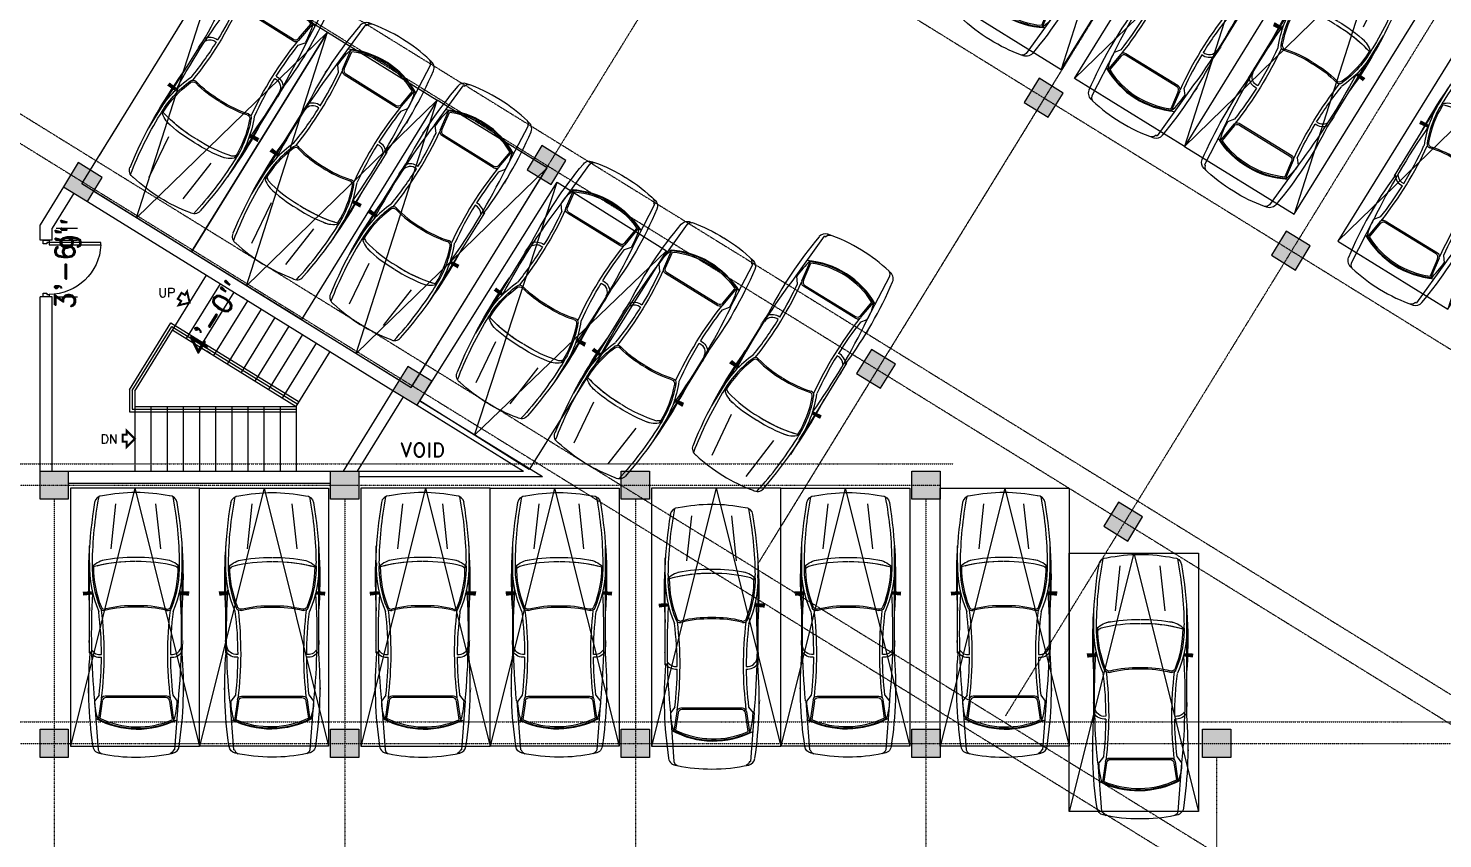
# Model space of a CAD drawing. Header units: inches. Extents: x -110725 to 51121, y 8404 to 44825.
# Drawn here: x -31087 to -30035, y 20950 to 21553 of the extents above; entities that cross this region are included whole.
import ezdxf

# ---------------------------------------------------------------- set-up
doc = ezdxf.new("R2010")
doc.units = ezdxf.units.IN
doc.header["$LTSCALE"] = 0.1
doc.header["$MEASUREMENT"] = 0
doc.linetypes.add('CENTER', pattern=[2, 1.25, -0.25, 0.25, -0.25])
doc.layers.get('0').update_dxf_attribs({"color": 1, "lineweight": 0})
doc.layers.get('Defpoints').update_dxf_attribs({"lineweight": 0})
for name, color, linetype, lineweight in [('CAR', 4, 'Continuous', 0), ('dim', 252, 'Continuous', 0), ('DOOR', 32, 'Continuous', 0), ('GRID', 8, 'CENTER', 0), ('stair', 5, 'Continuous', 0), ('TEXT', 3, 'Continuous', 0), ('WALL', 7, 'Continuous', 0)]:
    doc.layers.add(name, color=color, linetype=linetype, lineweight=lineweight)
for name, color, linetype in [('Column Hatch', 7, 'Continuous'), ('COLUMNS', 200, 'Continuous'), ('GF', 1, 'Continuous')]:
    doc.layers.add(name, color=color, linetype=linetype)
doc.styles.add('EHSAN', font='arial.ttf', dxfattribs={"height": 54})
doc.styles.add('ROMAND', font='romand.shx')
doc.dimstyles.new('DIM', dxfattribs={"dimtxt": 15, "dimasz": 9, "dimexe": 0.25, "dimexo": 3, "dimgap": 0.125, "dimtad": 1, "dimdec": 3, "dimzin": 3, "dimdsep": 46, "dimlunit": 4, "dimtxsty": 'ROMAND', "dimcen": 0.125, "dimaunit": 1, "dimadec": 0, "dimazin": 0, "dimtfac": 0.75, "dimtdec": 3, "dimtix": 1, "dimtofl": 0, "dimtmove": 2, "dimatfit": 3, "dimfxl": 1, "dimtolj": 1, "dimtzin": 3, "dimarcsym": 1})
doc.dimstyles.new('DIM1', dxfattribs={"dimtxt": 54, "dimasz": 6, "dimexe": 6, "dimexo": 3, "dimgap": 1, "dimtad": 0, "dimzin": 0, "dimdsep": 46, "dimlunit": 4, "dimtxsty": 'EHSAN', "dimblk": 'ARCHTICK', "dimcen": 3, "dimdle": 6, "dimclrd": 4, "dimclre": 4, "dimclrt": 6, "dimadec": 0, "dimazin": 0, "dimtfac": 1, "dimtofl": 0, "dimtmove": 1, "dimatfit": 3, "dimldrblk": 'ARCHTICK', "dimfxl": 4, "dimtolj": 1, "dimtzin": 3, "dimlwd": -1, "dimlwe": -1, "dimarcsym": 0})

# ---------------------------------------------------------------- blocks, each defined once
blk = doc.blocks.new('_ArchTick')
at = {"color": 0, "linetype": 'ByBlock', "const_width": 0.15}
blk.add_lwpolyline([(-0.5, -0.5), (0.5, 0.5)], dxfattribs=at)
blk = doc.blocks.new('*D34')
at = {"layer": 'Defpoints', "color": 0, "transparency": 16777216}
for p in [(-31746.9, 23059.7), (-31889.7, 22829.6), (-28289.2, 20595.2, 1175.7)]:
    blk.add_point(p, dxfattribs=at)
at = {"layer": 'dim', "color": 4, "transparency": 16777216}
for p, q in [((-31767.3, 23072.3), (-30060.9, 22013.3)), ((-31888.1, 22832.1), (-31743.7, 23064.8)), ((-28126.1, 20812.6), (-29832.5, 21871.6)), ((-28287.6, 20597.7), (-28143.3, 20830.4))]:
    blk.add_line(p, q, dxfattribs=at)
at = {"layer": 'dim', "color": 4, "transparency": 16777216, "xscale": 24, "yscale": 24, "zscale": 24}
for p, rotation in [((-31746.9, 23059.7), 148.1765203500402), ((-28146.4, 20825.3), 328.1765203500402)]:
    blk.add_blockref('_ArchTick', p, dxfattribs=dict(at, rotation=rotation))
at = {"layer": 'dim', "color": 6, "transparency": 16777216, "insert": (-29946.7, 21942.5), "char_height": 54, "attachment_point": 5, "rotation": 328.1765, "style": 'EHSAN'}
blk.add_mtext('\\A1;353\'-1{\\H1.000000x;\\S1/2;}"', dxfattribs=at)
blk = doc.blocks.new('Ar')
at = {"const_width": 1.5}
blk.add_lwpolyline([(-4.5, 0), (-4.5, 3), (-1.5, 3), (-1.5, 6), (4.5, 0), (-1.5, -6), (-1.5, -2.25), (-4.5, -2.25)], close=True, dxfattribs=at)
blk = doc.blocks.new('D2')
for p, q in [((-3, 34.85), (-1.5, 34.85)), ((-3, 1.85), (-3, 34.85)), ((-1.5, 34.85), (-1.5, 1.85)), ((-34.5, 1.88), (-36, 1.88)), ((-36, 1.88), (-36, -1.88)), ((-34.5, 0.38), (-34.5, 1.88)), ((-33.75, 0.38), (-34.5, 0.38)), ((-33.75, -1.88), (-33.75, 0.38)), ((-1.5, 1.85), (-3, 1.85)), ((-2.25, 0.38), (-2.25, -1.88)), ((-1.5, 0.38), (-2.25, 0.38)), ((0, 1.88), (-1.5, 1.88)), ((-1.5, 1.88), (-1.5, 0.38)), ((0, -1.88), (0, 1.88)), ((-36, -1.88), (-33.75, -1.88)), ((-2.25, -1.88), (0, -1.88))]:
    blk.add_line(p, q)
blk.add_arc((-1.5, 1.88), 33, 92.60525, 180)
blk = doc.blocks.new('Car-p')
for p, q in [((-18.3, 154.8), (-14.7, 188.3)), ((18.6, 154.8), (15, 188.3)), ((-34.4, 77.5), (-34.4, 157)), ((34.6, 77.5), (34.6, 157)), ((-34.2, 77.3), (-34.4, 79.3)), ((34.4, 77.3), (34.6, 79.3)), ((-27.2, 46.1), (-30.6, 41.7)), ((-25.7, 42.7), (-27.9, 27.8)), ((23, 45.3), (-22.8, 45.3)), ((22.2, 44.3), (-21.9, 44.3)), ((26, 42.7), (28.2, 27.3)), ((27.5, 46.1), (30.9, 41.7)), ((-30.6, 41.7), (-27.9, 5.5)), ((-24.9, 41.7), (-26.7, 29)), ((25.1, 41.7), (27.1, 27.9)), ((31.6, 41.7), (28.9, 5.5)), ((-27.9, 5.5), (-27.2, 3.8)), ((-27.2, 3.8), (-25.5, 2.5)), ((27.5, 3.8), (25.7, 2.5)), ((28.2, 5.5), (27.5, 3.8)), ((28.2, 5.5), (28.9, 5.5))]:
    blk.add_line(p, q)
at = {"const_width": 0.25}
for points in [[(33.5, 123.1), (39.8, 123.1), (39.4, 120.1), (32.2, 120.9), (33.1, 123.4), (38.9, 120.5), (38.5, 122.7), (37.6, 123.1), (37.6, 122.7), (36.7, 122.3), (36.7, 122.3), (37.6, 122.3), (35.8, 122), (31.3, 122)], [(-35.1, 86.8), (-34.6, 79.8)], [(35.3, 86.8), (34.9, 79.8)], [(-36, 51.6), (-35.1, 44.3)], [(36.2, 51.6), (35.3, 44.3)]]:
    blk.add_lwpolyline(points, dxfattribs=at)
for centre, radius, start, end in [((243.9, 141.8), 276.3, 169.2092, 179.4945), ((-24.7, 188.3), 6, 90, 170.6377), ((2, 56), 140.8, 90.7637, 100.924), ((-1.7, 56), 140.8, 79.076, 89.2363), ((24.9, 188.3), 6, 9.3623, 90), ((-243.7, 141.8), 276.3, 0.5055, 10.7908), ((311, 132.9), 346.2, 170.6377, 183.9848), ((-310.8, 132.9), 346.2, 356.0152, 9.3623), ((-2.8, 40.4), 108, 88.5295, 101.8872), ((3.1, 40.4), 108, 78.1128, 91.4705), ((47.7, 141.2), 82.1, 177.7778, 203.6031), ((47.7, 141.2), 80.1, 177.7778, 202.3245), ((-19.5, 128.9), 18, 97.6594, 134.8815), ((-2.8, 40.4), 105, 88.5295, 105.8975), ((47.7, 141.2), 79.1, 179.8146, 201.6719), ((-2.8, 40.4), 105, 88.5295, 104.3939), ((3.1, 40.4), 105, 75.6061, 91.4705), ((19.8, 128.9), 18, 45.1185, 82.3406), ((-47.5, 141.2), 79.1, 338.3281, 0.9502), ((-47.5, 141.2), 80.1, 337.6755, 2.2222), ((-47.5, 141.2), 82.1, 336.3969, 2.2222), ((24.8, 133.4), 9.7, 45.4805, 63.3935), ((475.7, 91.2), 508.7, 176.5651, 185.5793), ((-474.6, 91.2), 508.7, 354.4207, 3.7138), ((-283.1, 75.9), 257.6, 0.0935, 7.2084), ((-23.6, 111.9), 3, 202.3245, 284.5329), ((-23, 113), 3, 201.6719, 283.9477), ((-299.3, 76.9), 275.9, 353.076, 6.759), ((-2.3, 29.6), 82, 88.3907, 104.5329), ((-2.3, 29.6), 83, 88.3907, 103.9477), ((2.6, 29.6), 83, 76.0523, 91.6093), ((2.6, 29.6), 82, 75.4671, 91.6093), ((23.3, 113), 3, 256.0523, 338.3281), ((23.9, 111.9), 3, 255.4671, 337.6755), ((299.5, 76.9), 275.9, 173.241, 186.924), ((283.4, 75.9), 257.6, 172.7916, 179.9065), ((263.5, 52.1), 298.7, 175.1627, 188.5002), ((-26.6, 83.4), 9.14, 212.7404, 276.5554), ((-26.6, 83.4), 7.14, 212.7404, 278.44), ((-283.1, 75.9), 257.6, 353.3559, 359.6448), ((26.8, 83.4), 7.14, 261.56, 355.7833), ((26.8, 83.4), 9.14, 263.4446, 327.2596), ((283.4, 75.9), 257.6, 180.3552, 186.6441), ((-263.2, 52.1), 298.7, 351.4998, 4.8373), ((-591.9, 77.3), 626.3, 359.695, 0), ((-22.8, 42.3), 3, 90, 171.7426), ((-21.9, 41.3), 3, 90, 171.7426), ((22.2, 41.3), 3, 8.2574, 90), ((23, 42.3), 3, 8.2574, 90), ((6.7, 41.7), 37.3, 180, 201.9021), ((-30, 44.1), 60.9, 343.5141, 357.8241), ((1.4, 85.5), 64.7, 241.3711, 296.8825), ((1.4, 86.1), 64.7, 243.1085, 294.4904), ((1.4, 86.1), 63.7, 243.7536, 293.8163), ((-26, 8.8), 6, 188.5002, 271.785), ((-1.2, 116.7), 116.7, 257.9903, 270.6482), ((1.5, 116.7), 116.7, 269.3518, 282.9607), ((26.3, 8.8), 6, 282.9607, 351.4998)]:
    blk.add_arc(centre, radius, start, end)
for points in [[(-39.4, 123), (-39, 120.1), (-32.9, 123.3), (-32, 120.9)], [(39.7, 123), (39.2, 120.1), (33.2, 123.3), (32.3, 120.9)]]:
    blk.add_solid(points)
blk = doc.blocks.new('*D3062')
at = {"layer": 'Defpoints', "color": 0, "transparency": 16777216}
for p in [(-31068.9, 21403.9), (-31050.3, 21403.9), (-31068.9, 21394.9)]:
    blk.add_point(p, dxfattribs=at)
at = {"layer": 'dim', "color": 0, "lineweight": -2, "transparency": 16777216}
for p, q in [((-31065.9, 21403.9), (-31050.1, 21403.9)), ((-31065.9, 21394.9), (-31050.1, 21394.9))]:
    blk.add_line(p, q, dxfattribs=at)
at = {"layer": 'dim', "color": 0, "transparency": 16777216, "insert": (-31055.2, 21399.4), "char_height": 15, "attachment_point": 5, "rotation": 90, "style": 'ROMAND'}
blk.add_mtext('\\A1;9"', dxfattribs=at)
blk = doc.blocks.new('*D3063')
at = {"layer": 'Defpoints', "color": 0, "transparency": 16777216}
for p in [(-31068.9, 21394.9), (-31068.9, 21352.9), (-31050.3, 21352.9)]:
    blk.add_point(p, dxfattribs=at)
at = {"layer": 'dim', "color": 0, "lineweight": -2, "transparency": 16777216}
for p, q in [((-31065.9, 21394.9), (-31050.1, 21394.9)), ((-31065.9, 21352.9), (-31050.1, 21352.9))]:
    blk.add_line(p, q, dxfattribs=at)
at = {"layer": 'dim', "color": 0, "transparency": 16777216, "insert": (-31059.4, 21373.9), "char_height": 15, "attachment_point": 5, "rotation": 90, "style": 'ROMAND'}
blk.add_mtext('\\A1;3\'-6"', dxfattribs=at)
blk = doc.blocks.new('*D3064')
at = {"layer": 'Defpoints', "color": 0, "transparency": 16777216}
for p in [(-30928.4, 21353.1), (-30923.4, 21350), (-30948.7, 21309.2)]:
    blk.add_point(p, dxfattribs=at)
at = {"layer": 'dim', "color": 0, "lineweight": -2, "transparency": 16777216}
for p, q in [((-30926, 21351.6), (-30928.7, 21353.2)), ((-30951.2, 21310.7), (-30953.9, 21312.4))]:
    blk.add_line(p, q, dxfattribs=at)
at = {"layer": 'dim', "color": 0, "transparency": 16777216, "insert": (-30948.8, 21337.4), "char_height": 15, "attachment_point": 5, "rotation": 58.2649, "style": 'ROMAND'}
blk.add_mtext('\\A1;4\'-0"', dxfattribs=at)
blk = doc.blocks.new('A$C27DA2153')
at = {"layer": 'CAR', "linetype": 'Continuous'}
for q in [(0, 192), (96, 192)]:
    blk.add_line((48, 0), q, dxfattribs=at)
blk.add_lwpolyline([(0, 0), (96, 0), (96, 192), (0, 192)], close=True, dxfattribs=at)

msp = doc.modelspace()

# ---------------------------------------------------------------- hatches: boundary and pattern name
at = {"layer": 'Column Hatch'}
for points in [[(-30317.42658, 21504.28804), (-30335.28691, 21515.33391), (-30346.28763, 21497.44573), (-30328.4273, 21486.39986)], [(-30317.42658, 21504.28804), (-30335.28691, 21515.33391), (-30346.28763, 21497.44573), (-30328.4273, 21486.39986)], [(-30687.02845, 21454.20824), (-30704.88878, 21465.2541), (-30715.8895, 21447.36593), (-30698.02917, 21436.32006)], [(-30687.02845, 21454.20824), (-30704.88878, 21465.2541), (-30715.8895, 21447.36593), (-30698.02917, 21436.32006)], [(-31049.48495, 21452.62469), (-31060.48567, 21434.73651), (-31042.62533, 21423.69064), (-31031.62461, 21441.57882)], [(-31049.48495, 21452.62469), (-31060.48567, 21434.73651), (-31042.62533, 21423.69064), (-31031.62461, 21441.57882)], [(-30133.72026, 21390.67339), (-30151.5806, 21401.71926), (-30162.58132, 21383.83108), (-30144.72099, 21372.78521)], [(-30133.72026, 21390.67339), (-30151.5806, 21401.71926), (-30162.58132, 21383.83108), (-30144.72099, 21372.78521)], [(-30442.0867, 21302.72203), (-30459.94703, 21313.7679), (-30470.94776, 21295.87973), (-30453.08742, 21284.83386)], [(-30442.0867, 21302.72203), (-30459.94703, 21313.7679), (-30470.94776, 21295.87973), (-30453.08742, 21284.83386)], [(-30786.68286, 21290.09262), (-30804.5432, 21301.13849), (-30815.54392, 21283.25031), (-30797.68359, 21272.20444)], [(-30786.68286, 21290.09262), (-30804.5432, 21301.13849), (-30815.54392, 21283.25031), (-30797.68359, 21272.20444)], [(-31056.87464, 21223.2792), (-31077.87464, 21223.2792), (-31077.87464, 21202.2792), (-31056.87464, 21202.2792)], [(-31056.87464, 21223.2792), (-31077.87464, 21223.2792), (-31077.87464, 21202.2792), (-31056.87464, 21202.2792)], [(-30840.87464, 21223.2792), (-30861.87464, 21223.2792), (-30861.87464, 21202.2792), (-30840.87464, 21202.2792)], [(-30840.87464, 21223.2792), (-30861.87464, 21223.2792), (-30861.87464, 21202.2792), (-30840.87464, 21202.2792)], [(-30624.87464, 21223.2792), (-30645.87464, 21223.2792), (-30645.87464, 21202.2792), (-30624.87464, 21202.2792)], [(-30624.87464, 21223.2792), (-30645.87464, 21223.2792), (-30645.87464, 21202.2792), (-30624.87464, 21202.2792)], [(-30408.87464, 21223.2792), (-30429.87464, 21223.2792), (-30429.87464, 21202.2792), (-30408.87464, 21202.2792)], [(-30408.87464, 21223.2792), (-30429.87464, 21223.2792), (-30429.87464, 21202.2792), (-30408.87464, 21202.2792)], [(-30258.38039, 21189.10738), (-30276.24072, 21200.15325), (-30287.24144, 21182.26507), (-30269.38111, 21171.21921)], [(-30258.38039, 21189.10738), (-30276.24072, 21200.15325), (-30287.24144, 21182.26507), (-30269.38111, 21171.21921)], [(-31056.87464, 21031.2792), (-31077.87464, 21031.2792), (-31077.87464, 21010.2792), (-31056.87464, 21010.2792)], [(-31056.87464, 21031.2792), (-31077.87464, 21031.2792), (-31077.87464, 21010.2792), (-31056.87464, 21010.2792)], [(-30840.87464, 21031.2792), (-30861.87464, 21031.2792), (-30861.87464, 21010.2792), (-30840.87464, 21010.2792)], [(-30840.87464, 21031.2792), (-30861.87464, 21031.2792), (-30861.87464, 21010.2792), (-30840.87464, 21010.2792)], [(-30624.87464, 21031.2792), (-30645.87464, 21031.2792), (-30645.87464, 21010.2792), (-30624.87464, 21010.2792)], [(-30624.87464, 21031.2792), (-30645.87464, 21031.2792), (-30645.87464, 21010.2792), (-30624.87464, 21010.2792)], [(-30408.87464, 21031.2792), (-30429.87464, 21031.2792), (-30429.87464, 21010.2792), (-30408.87464, 21010.2792)], [(-30408.87464, 21031.2792), (-30429.87464, 21031.2792), (-30429.87464, 21010.2792), (-30408.87464, 21010.2792)], [(-30192.87464, 21031.2792), (-30213.87464, 21031.2792), (-30213.87464, 21010.2792), (-30192.87464, 21010.2792)], [(-30192.87464, 21031.2792), (-30213.87464, 21031.2792), (-30213.87464, 21010.2792), (-30192.87464, 21010.2792)]]:
    msp.add_hatch(color=256, dxfattribs=at).paths.add_polyline_path(points)

# ---------------------------------------------------------------- linework, layer by layer
at = {"layer": 'CAR', "linetype": 'Continuous'}
msp.add_circle((-33960.35096, 21924.4645, 27.16259), 11425.94255, dxfattribs=at)
at = {"layer": 'COLUMNS', "elevation": 1.07221}
for points in [[(-30346.28763, 21497.44573), (-30328.4273, 21486.39986), (-30317.42658, 21504.28804), (-30335.28691, 21515.33391)], [(-30346.28763, 21497.44573), (-30328.4273, 21486.39986), (-30317.42658, 21504.28804), (-30335.28691, 21515.33391)], [(-30715.8895, 21447.36593), (-30698.02917, 21436.32006), (-30687.02845, 21454.20824), (-30704.88878, 21465.2541)], [(-30715.8895, 21447.36593), (-30698.02917, 21436.32006), (-30687.02845, 21454.20824), (-30704.88878, 21465.2541)], [(-31060.48567, 21434.73651), (-31042.62533, 21423.69064), (-31031.62461, 21441.57882), (-31049.48495, 21452.62469)], [(-31060.48567, 21434.73651), (-31042.62533, 21423.69064), (-31031.62461, 21441.57882), (-31049.48495, 21452.62469)], [(-30162.58132, 21383.83108), (-30144.72099, 21372.78521), (-30133.72026, 21390.67339), (-30151.5806, 21401.71926)], [(-30162.58132, 21383.83108), (-30144.72099, 21372.78521), (-30133.72026, 21390.67339), (-30151.5806, 21401.71926)], [(-30470.94776, 21295.87973), (-30453.08742, 21284.83386), (-30442.0867, 21302.72203), (-30459.94703, 21313.7679)], [(-30470.94776, 21295.87973), (-30453.08742, 21284.83386), (-30442.0867, 21302.72203), (-30459.94703, 21313.7679)], [(-30815.54392, 21283.25031), (-30797.68359, 21272.20444), (-30786.68286, 21290.09262), (-30804.5432, 21301.13849)], [(-30815.54392, 21283.25031), (-30797.68359, 21272.20444), (-30786.68286, 21290.09262), (-30804.5432, 21301.13849)], [(-31077.87464, 21223.2792), (-31056.87464, 21223.2792), (-31056.87464, 21202.2792), (-31077.87464, 21202.2792)], [(-31077.87464, 21223.2792), (-31056.87464, 21223.2792), (-31056.87464, 21202.2792), (-31077.87464, 21202.2792)], [(-30861.87464, 21223.2792), (-30840.87464, 21223.2792), (-30840.87464, 21202.2792), (-30861.87464, 21202.2792)], [(-30861.87464, 21223.2792), (-30840.87464, 21223.2792), (-30840.87464, 21202.2792), (-30861.87464, 21202.2792)], [(-30645.87464, 21223.2792), (-30624.87464, 21223.2792), (-30624.87464, 21202.2792), (-30645.87464, 21202.2792)], [(-30645.87464, 21223.2792), (-30624.87464, 21223.2792), (-30624.87464, 21202.2792), (-30645.87464, 21202.2792)], [(-30429.87464, 21223.2792), (-30408.87464, 21223.2792), (-30408.87464, 21202.2792), (-30429.87464, 21202.2792)], [(-30429.87464, 21223.2792), (-30408.87464, 21223.2792), (-30408.87464, 21202.2792), (-30429.87464, 21202.2792)], [(-30287.24144, 21182.26507), (-30269.38111, 21171.21921), (-30258.38039, 21189.10738), (-30276.24072, 21200.15325)], [(-30287.24144, 21182.26507), (-30269.38111, 21171.21921), (-30258.38039, 21189.10738), (-30276.24072, 21200.15325)], [(-31077.87464, 21031.2792), (-31056.87464, 21031.2792), (-31056.87464, 21010.2792), (-31077.87464, 21010.2792)], [(-31077.87464, 21031.2792), (-31056.87464, 21031.2792), (-31056.87464, 21010.2792), (-31077.87464, 21010.2792)], [(-30861.87464, 21031.2792), (-30840.87464, 21031.2792), (-30840.87464, 21010.2792), (-30861.87464, 21010.2792)], [(-30861.87464, 21031.2792), (-30840.87464, 21031.2792), (-30840.87464, 21010.2792), (-30861.87464, 21010.2792)], [(-30645.87464, 21031.2792), (-30624.87464, 21031.2792), (-30624.87464, 21010.2792), (-30645.87464, 21010.2792)], [(-30645.87464, 21031.2792), (-30624.87464, 21031.2792), (-30624.87464, 21010.2792), (-30645.87464, 21010.2792)], [(-30429.87464, 21031.2792), (-30408.87464, 21031.2792), (-30408.87464, 21010.2792), (-30429.87464, 21010.2792)], [(-30429.87464, 21031.2792), (-30408.87464, 21031.2792), (-30408.87464, 21010.2792), (-30429.87464, 21010.2792)], [(-30213.87464, 21031.2792), (-30192.87464, 21031.2792), (-30192.87464, 21010.2792), (-30213.87464, 21010.2792)], [(-30213.87464, 21031.2792), (-30192.87464, 21031.2792), (-30192.87464, 21010.2792), (-30213.87464, 21010.2792)]]:
    msp.add_lwpolyline(points, close=True, dxfattribs=at)
at = {"layer": 'GF'}
for p, q in [((-31041.81861, 21447.91011, 1.07221), (-31041.83052, 21447.89074, 1.07221)), ((-31060.48567, 21434.73651, 1.07221), (-31077.87464, 21406.46046, 1.07221)), ((-31052.83124, 21430.00257, 1.07221), (-31068.87464, 21403.91453, 1.07221)), ((-31037.89141, 21431.34505, 1.07221), (-30810.80999, 21290.90471, 1.07221)), ((-31042.62533, 21423.69064, 1.07221), (-30815.58903, 21283.27821, 1.07221)), ((-31077.87464, 21394.91649, 1.07221), (-31077.87464, 21406.46046, 1.07221)), ((-31068.87464, 21394.91649, 1.07221), (-31068.87464, 21403.91453, 1.07221)), ((-31068.87464, 21394.91649, 1.07221), (-31077.87464, 21394.91649, 1.07221)), ((-31077.87464, 21223.2792, 1.07221), (-31077.87464, 21352.91649, 1.07221)), ((-31068.87464, 21352.91649, 1.07221), (-31077.87464, 21352.91649, 1.07221)), ((-31068.87464, 21223.2792, 1.07221), (-31068.87464, 21352.91649, 1.07221)), ((-30815.58903, 21283.27821, 1.07221), (-30852.6959, 21223.2792, 1.07221)), ((-30807.93463, 21278.54428, 1.07221), (-30842.11376, 21223.2792, 1.07221)), ((-30797.68359, 21272.20444, 1.07221), (-30718.57517, 21223.2792, 1.07221)), ((-30795.57962, 21275.6064, 1.07221), (-30704.5028, 21219.2792, 1.07221)), ((-31056.87464, 21223.2792, 1.07221), (-30861.87464, 21223.2792, 1.07221)), ((-30840.87464, 21223.2792, 1.07221), (-30718.57517, 21223.2792, 1.07221)), ((-30840.87464, 21219.2792, 1.07221), (-30704.5028, 21219.2792, 1.07221)), ((-31056.87464, 21214.2792, 1.07221), (-30861.87464, 21214.2792, 1.07221))]:
    msp.add_line(p, q, dxfattribs=at)
at = {"layer": 'GRID'}
for p, q in [((-32224.7901, 22671.56657), (-28654.88659, 20463.73094)), ((-32224.7901, 22671.56657, 1.07221), (-28654.88659, 20463.73094, 1.07221)), ((-32347.5035, 22490.8161), (-28778.6211, 20283.61198)), ((-32357.36725, 22474.89692, 1.07221), (-28788.48485, 20267.6928, 1.07221)), ((-32448.49398, 22327.52213), (-28880.434, 20120.82663)), ((-32458.35773, 22311.60294, 1.07221), (-28890.29775, 20104.90745, 1.07221)), ((-30615.27725, 22138.53264), (-31034.09049, 21457.50415)), ((-30615.27725, 22138.53264, 1.07221), (-31034.09049, 21457.50415, 1.07221)), ((-30382.30223, 21967.69657), (-30801.11547, 21286.66809)), ((-30382.30223, 21967.69657, 1.07221), (-30801.11547, 21286.66809, 1.07221)), ((-30115.53, 21851.47942), (-30534.34324, 21170.45093)), ((-30125.39375, 21835.56024, 1.07221), (-30544.20699, 21154.53175, 1.07221)), ((-29941.40165, 21722.4103), (-30360.50068, 21040.9171)), ((-29941.40165, 21722.4103, 1.07221), (-30360.50068, 21040.9171, 1.07221)), ((-32249.01089, 21228.69839), (-30399.01089, 21228.69839)), ((-32258.87464, 21212.7792, 1.07221), (-30408.87464, 21212.7792, 1.07221)), ((-31067.37464, 21202.2792), (-31067.37464, 20420.7842)), ((-31067.37464, 21202.2792, 1.07221), (-31067.37464, 20420.7842, 1.07221)), ((-30851.37464, 21202.2792), (-30851.37464, 20420.7842)), ((-30851.37464, 21202.2792, 1.07221), (-30851.37464, 20420.7842, 1.07221)), ((-30635.37464, 21202.2792), (-30635.37464, 20420.7842)), ((-30635.37464, 21202.2792, 1.07221), (-30635.37464, 20420.7842, 1.07221)), ((-30419.37464, 21202.2792), (-30419.37464, 20420.7842)), ((-30419.37464, 21202.2792, 1.07221), (-30419.37464, 20420.7842, 1.07221)), ((-32253.51089, 21036.69839), (-29967.01089, 21036.69839)), ((-32263.37464, 21020.7792, 1.07221), (-29976.87464, 21020.7792, 1.07221)), ((-30203.37464, 21010.2792), (-30203.37464, 20420.7842)), ((-30203.37464, 21010.2792, 1.07221), (-30203.37464, 20420.7842, 1.07221))]:
    msp.add_line(p, q, dxfattribs=at)
at = {"layer": 'stair'}
for p, q in [((-31007.44368, 21282.57455), (-30954.04892, 21368.90984)), ((-31007.44368, 21282.57455, 1.07221), (-30954.04892, 21368.90984, 1.07221)), ((-30969.09067, 21321.77444), (-30943.84305, 21362.59794)), ((-30969.09067, 21321.77444, 1.07221), (-30943.84305, 21362.59794, 1.07221)), ((-30958.88479, 21315.46254), (-30933.63717, 21356.28603)), ((-30958.88479, 21315.46254, 1.07221), (-30933.63717, 21356.28603, 1.07221)), ((-30948.67892, 21309.15063), (-30923.4313, 21349.97413)), ((-30948.67892, 21309.15063, 1.07221), (-30923.4313, 21349.97413, 1.07221)), ((-30938.47304, 21302.83873), (-30913.22542, 21343.66222)), ((-30938.47304, 21302.83873, 1.07221), (-30913.22542, 21343.66222, 1.07221)), ((-31011.44368, 21283.71153), (-30980.59453, 21333.59227)), ((-31011.44368, 21283.71153, 1.07221), (-30980.59453, 21333.59227, 1.07221)), ((-30980.59453, 21333.59227), (-30885.33971, 21274.68116)), ((-30980.59453, 21333.59227, 1.07221), (-30885.33971, 21274.68116, 1.07221)), ((-30928.26717, 21296.52682), (-30903.01955, 21337.35032)), ((-30928.26717, 21296.52682, 1.07221), (-30903.01955, 21337.35032, 1.07221)), ((-31009.44368, 21283.14304), (-30979.94553, 21330.83931)), ((-31009.44368, 21283.14304, 1.07221), (-30979.94553, 21330.83931, 1.07221)), ((-30979.94553, 21330.83931), (-30886.39169, 21272.98018)), ((-30979.94553, 21330.83931, 1.07221), (-30886.39169, 21272.98018, 1.07221)), ((-30979.29654, 21328.08635), (-30887.44368, 21271.2792)), ((-30979.29654, 21328.08635, 1.07221), (-30887.44368, 21271.2792, 1.07221)), ((-30918.0613, 21290.21492), (-30892.81368, 21331.03841)), ((-30918.0613, 21290.21492, 1.07221), (-30892.81368, 21331.03841, 1.07221)), ((-30907.85542, 21283.90301), (-30882.6078, 21324.72651)), ((-30907.85542, 21283.90301, 1.07221), (-30882.6078, 21324.72651, 1.07221)), ((-30897.64955, 21277.59111), (-30872.40193, 21318.4146)), ((-30897.64955, 21277.59111, 1.07221), (-30872.40193, 21318.4146, 1.07221)), ((-30887.44368, 21271.2792), (-30862.19606, 21312.1027)), ((-30887.44368, 21271.2792, 1.07221), (-30862.19606, 21312.1027, 1.07221)), ((-31011.44368, 21283.71153), (-31011.44368, 21267.2792)), ((-31011.44368, 21283.71153, 1.07221), (-31011.44368, 21267.2792, 1.07221)), ((-31009.44368, 21283.14304), (-31009.44368, 21269.2792)), ((-31009.44368, 21283.14304, 1.07221), (-31009.44368, 21269.2792, 1.07221)), ((-31007.44368, 21282.57455), (-31007.44368, 21223.2792)), ((-31007.44368, 21282.57455, 1.07221), (-31007.44368, 21223.2792, 1.07221)), ((-31009.44368, 21269.2792), (-30887.44368, 21269.2792)), ((-31009.44368, 21269.2792, 1.07221), (-30887.44368, 21269.2792, 1.07221)), ((-31007.44368, 21271.2792), (-30887.44368, 21271.2792)), ((-31007.44368, 21271.2792, 1.07221), (-30887.44368, 21271.2792, 1.07221)), ((-30995.44368, 21271.2792), (-30995.44368, 21223.2792)), ((-30995.44368, 21271.2792, 1.07221), (-30995.44368, 21223.2792, 1.07221)), ((-30983.44368, 21271.2792), (-30983.44368, 21223.2792)), ((-30983.44368, 21271.2792, 1.07221), (-30983.44368, 21223.2792, 1.07221)), ((-30971.44368, 21271.2792), (-30971.44368, 21223.2792)), ((-30971.44368, 21271.2792, 1.07221), (-30971.44368, 21223.2792, 1.07221)), ((-30959.44368, 21271.2792), (-30959.44368, 21223.2792)), ((-30959.44368, 21271.2792, 1.07221), (-30959.44368, 21223.2792, 1.07221)), ((-30947.44368, 21271.2792), (-30947.44368, 21223.2792)), ((-30947.44368, 21271.2792, 1.07221), (-30947.44368, 21223.2792, 1.07221)), ((-30935.44368, 21271.2792), (-30935.44368, 21223.2792)), ((-30935.44368, 21271.2792, 1.07221), (-30935.44368, 21223.2792, 1.07221)), ((-30923.44368, 21271.2792), (-30923.44368, 21223.2792)), ((-30923.44368, 21271.2792, 1.07221), (-30923.44368, 21223.2792, 1.07221)), ((-30911.44368, 21271.2792), (-30911.44368, 21223.2792)), ((-30911.44368, 21271.2792, 1.07221), (-30911.44368, 21223.2792, 1.07221)), ((-30899.44368, 21271.2792), (-30899.44368, 21223.2792)), ((-30899.44368, 21271.2792, 1.07221), (-30899.44368, 21223.2792, 1.07221)), ((-30887.44368, 21271.2792), (-30887.44368, 21223.2792)), ((-30887.44368, 21271.2792, 1.07221), (-30887.44368, 21223.2792, 1.07221)), ((-31011.44368, 21267.2792), (-30887.44368, 21267.2792)), ((-31011.44368, 21267.2792, 1.07221), (-30887.44368, 21267.2792, 1.07221))]:
    msp.add_line(p, q, dxfattribs=at)
at = {"layer": 'WALL'}
for p, q in [((-31041.81861, 21447.91011), (-31041.83052, 21447.89074)), ((-31060.48567, 21434.73651), (-31077.87464, 21406.46046)), ((-31052.83124, 21430.00257), (-31068.87464, 21403.91453)), ((-31037.89141, 21431.34505), (-30810.80999, 21290.90471)), ((-31042.62533, 21423.69064), (-30815.58903, 21283.27821)), ((-31077.87464, 21394.91649), (-31077.87464, 21406.46046)), ((-31068.87464, 21394.91649), (-31068.87464, 21403.91453)), ((-31068.87464, 21394.91649), (-31077.87464, 21394.91649)), ((-31077.87464, 21223.2792), (-31077.87464, 21352.91649)), ((-31068.87464, 21352.91649), (-31077.87464, 21352.91649)), ((-31068.87464, 21223.2792), (-31068.87464, 21352.91649)), ((-30815.58903, 21283.27821), (-30852.6959, 21223.2792)), ((-30807.93463, 21278.54428), (-30842.11376, 21223.2792)), ((-30797.68359, 21272.20444), (-30718.57517, 21223.2792)), ((-30795.57962, 21275.6064), (-30704.5028, 21219.2792)), ((-31056.87464, 21223.2792), (-30861.87464, 21223.2792)), ((-30840.87464, 21223.2792), (-30718.57517, 21223.2792)), ((-30840.87464, 21219.2792), (-30704.5028, 21219.2792)), ((-31056.87464, 21214.2792), (-30861.87464, 21214.2792))]:
    msp.add_line(p, q, dxfattribs=at)

# ---------------------------------------------------------------- block references
at = {"layer": 'CAR', "xscale": -1}
for p, rotation in [((-30371.52082, 21543.82094, 0.77835), 328.4500817889467), ((-30190.68091, 21431.23313, 11.69817), 328.4500817888611), ((-30884.96293, 21593.55793, 1.76581), 148.0802327726627), ((-30642.70132, 21441.59503, 1.76581), 148.4046621102081), ((-30569.89019, 21396.81818, 1.76581), 148.4046621100142)]:
    msp.add_blockref('Car-p', p, dxfattribs=dict(at, rotation=rotation))
at = {"layer": 'CAR', "linetype": 'Continuous'}
for p, rotation in [((-30217.82424, 21685.26145), 148.2649466749255), ((-30044.62357, 21577.49185), 148.2649466749255), ((-29930.5303, 21506.92995), 148.264946674912), ((-30883.62677, 21335.87701), 328.2649466749109), ((-30959.37456, 21210.62102), 180.0000000000018), ((-30743.37456, 21210.62102), 180.0000000000018), ((-30527.37456, 21210.62102), 180.0000000000018)]:
    msp.add_blockref('A$C27DA2153', p, dxfattribs=dict(at, rotation=rotation))
at = {"layer": 'CAR', "linetype": 'Continuous', "xscale": -1}
for p, rotation in [((-30207.91768, 21678.48241), 148.2649466748889), ((-30965.27363, 21386.37217), 328.2649466748889), ((-30883.62664, 21335.87693), 328.2649466748889), ((-30714.30465, 21224.51437), 327.8452488629652), ((-30959.37472, 21210.62102), 180), ((-30743.37472, 21210.62102), 180), ((-30527.37472, 21210.62102), 180), ((-30408.87472, 21210.62102, 1.07221), 180), ((-30312.87472, 21162.12102, 1.07221), 180)]:
    msp.add_blockref('A$C27DA2153', p, dxfattribs=dict(at, rotation=rotation))
at = {"layer": 'CAR'}
for p, rotation in [((-30275.15214, 21483.08838, 11.69817), 328.46), ((-30808.38806, 21544.42007, 1.76581), 148.0901509838016), ((-30082.35757, 21358.69048, 1.07221), 328.46), ((-30735.83164, 21499.23165, 1.76581), 148.0901509836078), ((-30467.20625, 21387.4383, 1.76581), 148.4145803211531)]:
    msp.add_blockref('Car-p', p, dxfattribs=dict(at, rotation=rotation))
for p in [(-31006.77181, 21010.55824, 1.07221), (-30793.57931, 21010.55824, 1.07221), (-30361.57931, 21010.55824, 1.07221), (-30578.78098, 21001.69064, 1.07221)]:
    msp.add_blockref('Car-p', p, dxfattribs=at)
at = {"layer": 'CAR', "xscale": -1}
for p in [(-30905.16081, 21010.55824, 1.07221), (-30691.96831, 21010.55824, 1.07221), (-30477.16997, 21010.55824, 1.07221), (-30259.96831, 20964.55314, 1.07221)]:
    msp.add_blockref('Car-p', p, dxfattribs=at)
at = {"layer": 'DOOR', "extrusion": (0, 0, -1), "xscale": 1.166666666666668, "yscale": 1.166666666666668, "zscale": -1.166666666667021, "rotation": 90.00000000000001}
msp.add_blockref('D2', (31073.37464, 21394.91649, -1.07221), dxfattribs=at)
msp.add_blockref('D2', (31073.37464, 21394.91649, -1.07221), dxfattribs=at)
at = {"layer": 'GF', "rotation": 328.26}
msp.add_blockref('Ar', (-30970.49973, 21350.86539, 1.07221), dxfattribs=at)
at = {"layer": 'GF'}
msp.add_blockref('Ar', (-31011.94368, 21247.2792, 1.07221), dxfattribs=at)
at = {"layer": 'WALL', "rotation": 328.26}
msp.add_blockref('Ar', (-30970.49973, 21350.86539, 1.07221), dxfattribs=at)
at = {"layer": 'WALL'}
msp.add_blockref('Ar', (-31011.94368, 21247.2792, 1.07221), dxfattribs=at)

# ---------------------------------------------------------------- texts
at = {"layer": 'TEXT', "style": 'ROMAND'}
for s, height, p in [('UP', 6.798673, (-30989.89964, 21352.52158)), ('UP', 6.798673, (-30989.89964, 21352.52158, 1.07221)), ('DN', 6.798673, (-31032.8429, 21243.73383)), ('DN', 6.798673, (-31032.8429, 21243.73383, 1.07221)), ('VOID', 10.877877, (-30810.41363, 21233.49846)), ('VOID', 10.877877, (-30810.41363, 21233.49846, 1.07221))]:
    msp.add_text(s, height=height, dxfattribs=at).set_placement(p)

# ---------------------------------------------------------------- dimensions: what is measured, and where the dimension line sits
at = {"layer": 'dim'}
dim = msp.add_linear_dim(base=(-31746.87488, 23059.65468, -1174.66297), p1=(-28289.2318, 20595.17907, 1.07221), p2=(-31889.65736, 22829.58067, -1174.66297), angle=148.17652035, dimstyle='DIM1', override={"dimtxt": 36, "dimasz": 24, "dimdle": 24}, dxfattribs=at)
dim.commit()
dim.dimension.update_dxf_attribs({"geometry": '*D34', "text_midpoint": (-29946.66209, 21942.45388, -1174.66297), "dimtype": 161})
dim = msp.add_linear_dim(base=(-31050.34803, 21403.91453, 1.07221), p1=(-31068.87464, 21394.91649, 1.07221), p2=(-31068.87464, 21403.91453, 1.07221), angle=90, dimstyle='DIM', dxfattribs=at)
dim.commit()
dim.dimension.update_dxf_attribs({"geometry": '*D3062', "text_midpoint": (-31055.23494, 21399.41551, 1.07221), "dimtype": 160})
dim = msp.add_linear_dim(base=(-31050.34803, 21352.91649, 1.07221), p1=(-31068.87464, 21394.91649, 1.07221), p2=(-31068.87464, 21352.91649, 1.07221), angle=90, dimstyle='DIM', dxfattribs=at)
dim.commit()
dim.dimension.update_dxf_attribs({"geometry": '*D3063', "text_midpoint": (-31059.40161, 21373.91649, 1.07221)})
dim = msp.add_aligned_dim(p1=(-30948.67892, 21309.15063, 1.07221), p2=(-30923.4313, 21349.97413, 1.07221), distance=5.89316, dimstyle='DIM', dxfattribs=at)
dim.commit()
dim.dimension.update_dxf_attribs({"geometry": '*D3064', "text_midpoint": (-30948.76714, 21337.42424, 1.07221)})

doc.saveas('drawing.dxf')
